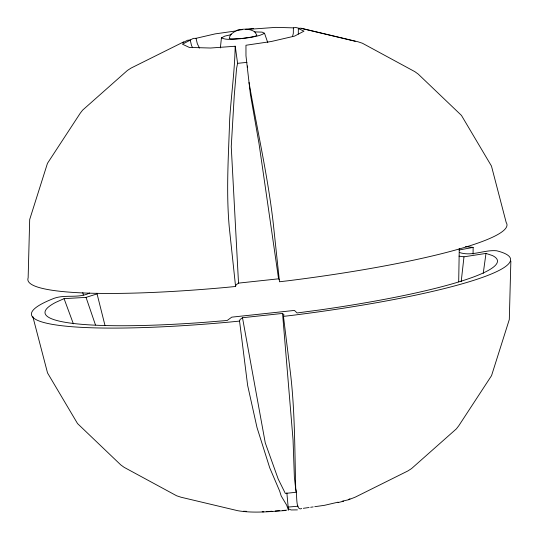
<?xml version="1.0" encoding="UTF-8"?>
<svg xmlns="http://www.w3.org/2000/svg" width="539" height="539" viewBox="0 0 539 539"><rect width="100%" height="100%" fill="white"/><g stroke="black" fill="none" stroke-linecap="round" stroke-linejoin="round"><path stroke-width="0.81" d="M299.657 28.426L295.635 27.455L293.378 27.866L293.317 33.384L292.488 36.544M298.296 34.058L298.357 28.54L300.486 28.156L355.194 41.274M473.074 254.112L473.141 247.394L467.744 246.855A241.149 30.811 -6.6 0 0 465.474 246.694M458.689 281.83L459.268 248.567M510.857 261.125L509.308 319.499L491.548 375.643L458.79 425.736L456.378 428.862L411.56 468.573L407.841 470.965L355.275 497.133L348.437 499.808M220.363 47.931L221.435 37.878L224.79 36.126L231.521 34.563M461.195 281.648L463.985 256.827L485.983 253.418L492.35 255.52A227.694 29.093 -6.6 0 1 320.469 309.858L297.104 312.964L294.442 310.424L231.777 317.148L227.182 320.483L203.472 322.41A227.694 29.093 -6.6 0 1 55.726 302.372L64.067 298.646L86.038 297.38L97.269 293.829M483.24 273.347L485.983 253.418M192.605 47.701L191.513 45.512L190.247 40.135L182.465 44.211L189.277 47.419L210.547 48.025L235.247 46.239L237.584 63.339L236.547 68.648L234.229 95.989L231.251 146.682L238.521 283.116L236.095 284.875L235.577 286.478L225.922 287.428A241.149 30.811 -6.6 0 1 28.143 277.875L29.692 219.501L47.452 163.357L80.21 113.264L82.622 110.138L127.44 70.427L131.159 68.035L183.725 41.867M247.32 67.496L247.617 65.98M235.247 46.239L235.186 46.415C234.708 70.683 231.292 94.824 229.688 119.065C228.549 155.32 225.976 191.648 229.331 227.882L235.577 286.478M286.869 492.895L288.446 510.217L286.674 505.151L281.217 495.995L279.579 490.881L269.743 467.865L257.002 427.535L247.637 385.385L239.552 321.089L240.071 319.486L242.496 317.727L282.557 313.428L283.979 314.776L283.46 316.373L290.42 372.772C295.022 411.358 294.678 450.314 295.729 489.109C297.488 492.686 295.049 511.679 301.719 508.54M235.368 31.107L230.564 34.509L229.291 38.161A13.906 1.779 -6.6 0 0 240.926 38.687M267.768 42.655L264.508 33.256C257.743 37.164 249.537 37.076 242.031 38.464C235.3 38.357 227.775 40.863 221.435 37.878M349.946 498.791L347.763 499.929L342.157 501.23M182.472 42.864L187.633 40.216L190.247 40.135M188.946 40.647L193.353 38.39L196.041 38.309L215.128 33.89L236.729 30.831M89.636 293.027C78.553 298.626 65.65 294.294 54.331 298.229A241.149 30.811 -6.6 0 0 229.897 322.039L239.552 321.089M338.027 502.584L343.639 501.196M236.459 30.534C242.55 28.776 249.301 28.21 254.832 31.902L256.901 35.197A13.906 1.779 -6.6 0 1 242.496 38.532M338.155 502.153L324.552 505.306L314.769 506.694M459.12 249.995L473.141 247.394M298.114 506.188L288.412 507.051M303.349 508.311L309.063 507.502M310.693 507.266L313.139 506.923M246.95 62.362L237.584 63.339M237.463 30.218L242.328 29.652M283.46 316.373L292.387 315.335A241.149 30.811 -6.6 0 0 496.628 250.77C484.251 249.604 471.82 256.753 459.322 252.454M238.521 283.116L278.582 278.818L279.532 279.721M245.568 29.274L253.633 28.479M285.367 510.521C269.601 511.592 253.559 513.344 237.861 510.729L181.01 497.221L176.624 495.772L124.125 467.326L120.749 464.874L77.535 423.573L47.54 372.954L32.798 316.467M248.364 29.355L275.88 27.368L293.378 27.866M266.273 511.646L272.04 511.228M275.328 510.992L279.445 510.696M282.739 510.46L286.856 510.163M297.434 509.881L291.1 509.961L288.311 508.796M254.549 31.909L262.089 32.124L264.508 33.256M243.358 511.248L246.626 511.336M262.17 511.774L263.807 511.821M459.019 256.153L463.985 256.827M301.139 28.271L357.99 41.779L362.376 43.228L414.875 71.674L418.251 74.126L461.465 115.427L491.46 166.046L506.202 222.533A241.149 30.811 -6.6 0 1 288.412 280.725L279.485 281.762L273.239 223.166C267.843 175.862 257.009 129.4 249.038 82.494M298.357 28.54L303.962 31.174L294.503 36.133L271.299 41.503L245.959 45.256L245.973 55.78L250.386 94.258L259.037 143.704L278.582 278.818M199.484 48.065L197.308 43.686L196.041 38.309M64.067 298.646L73.378 323.838M86.038 297.38L95.477 324.97M96.899 293.256L105.017 325.583M82.784 292.589L83.356 295.049M242.496 317.727L265.269 442.903L278.225 479.083L285.326 493.421L296.093 492.262L294.382 477.352L293.054 439.918L282.557 313.428"/></g></svg>
